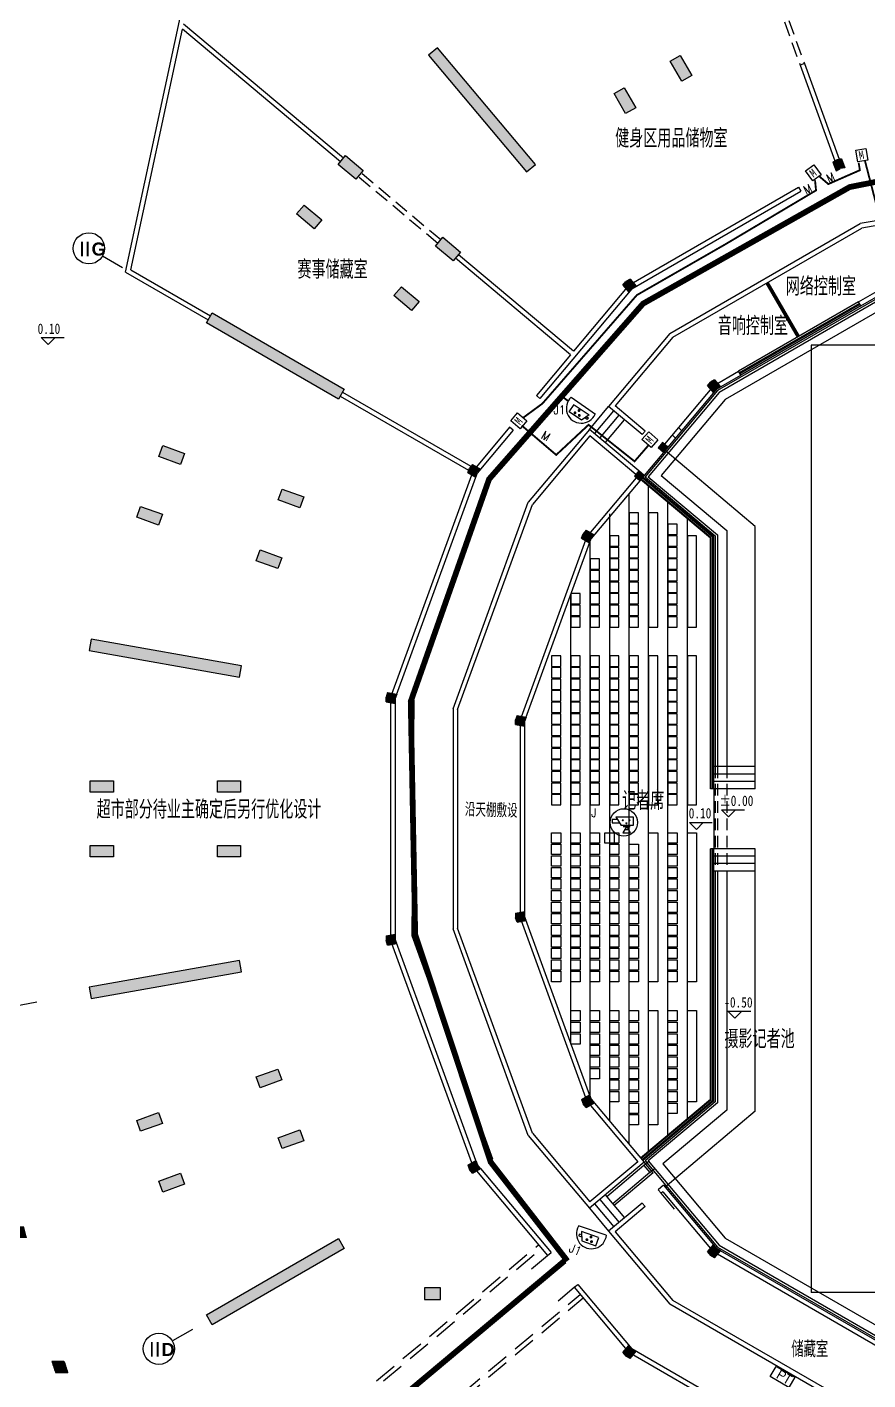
# Model space of a CAD drawing. Extents: x 23317406 to 24383751, y 42324270 to 43451021.
# Drawn here: x 23951936 to 23988326, y 43302981 to 43361539 of the extents above; entities that cross this region are included whole.
import ezdxf

# ---------------------------------------------------------------- set-up
doc = ezdxf.new("R2010")
doc.units = 0
doc.header["$MEASUREMENT"] = 0
for name, pattern in [('DASHED', [0.75, 0.5, -0.25]), ('DASHED2', [0.375, 0.25, -0.125]), ('HIDDEN', [9.525, 6.35, -3.175])]:
    doc.linetypes.add(name, pattern=pattern)
doc.layers.get('0').update_dxf_attribs({"linetype": 'CONTINUOUS'})
for name, color, linetype in [('SB', 1, 'CONTINUOUS'), ('WZ', 7, 'CONTINUOUS'), ('场地', 5, 'CONTINUOUS'), ('墙', 7, 'CONTINUOUS'), ('座位', 253, 'CONTINUOUS'), ('投影', 9, 'CONTINUOUS'), ('柱填充', 8, 'CONTINUOUS'), ('柱形', 7, 'CONTINUOUS'), ('栏杆', 146, 'CONTINUOUS'), ('楼梯', 5, 'CONTINUOUS'), ('汉字', 7, 'CONTINUOUS'), ('监控管线', 11, 'CONTINUOUS'), ('监控设备', 1, 'CONTINUOUS'), ('辅助件', 9, 'CONTINUOUS'), ('门禁管线', 6, 'CONTINUOUS'), ('门禁设备', 6, 'CONTINUOUS'), ('门窗', 7, 'CONTINUOUS')]:
    doc.layers.add(name, color=color, linetype=linetype)
doc.styles.add('HZ', font='txt.shx', dxfattribs={"bigfont": 'hztxt.shx'})
doc.styles.add('HZTXT', font='txt', dxfattribs={"width": 0.9, "bigfont": 'HZTXT'})
doc.styles.add('KSHZ', font='ROMANS.shx', dxfattribs={"height": 800, "bigfont": 'dfhz.shx'})
doc.styles.add('Q1', font='SimSun.ttf', dxfattribs={"width": 0.8, "height": 450})
doc.styles.add('T-SG-01$0$Arial', font='ARIALBD.TTF')

# ---------------------------------------------------------------- blocks, each defined once
blk = doc.blocks.new('M100')
at = {"layer": '门窗'}
blk.add_line((0, 1000), (0, 0), dxfattribs=at)
blk = doc.blocks.new('T-SEAT-LOWER$0$SEAT_500CS')
blk.add_lwpolyline([(-400, -225), (-400, 225), (0, 225), (0, -225)], close=True)
blk = doc.blocks.new('SX1')
at = {"layer": 'SB'}
for p, q in [((-2.72, 0.74), (-4.54, 0.74)), ((-4.54, 0.74), (-4.54, -0.51)), ((-3.29, 1.67), (2.96, 1.67)), ((-3.29, 1.67), (-1.38, -1.45)), ((2.96, 1.67), (2.96, -1.45)), ((-4.54, -0.51), (-1.96, -0.51)), ((2.96, -1.45), (-1.38, -1.45))]:
    blk.add_line(p, q, dxfattribs=at)
blk = doc.blocks.new('SX8')
at = {"layer": 'SB'}
for p, q in [((-0.65, -1.02), (1.8, -1.02)), ((-0.11, -2.2), (1.27, -2.2))]:
    blk.add_line(p, q, dxfattribs=at)
for points in [[(-1.02, 1.19, 0.375, 0.375, 1), (-0.64, 1.19, 0.375, 0.375, 1)], [(0.29, 0.1, 0.375, 0.375, 1), (0.67, 0.1, 0.375, 0.375, 1)], [(1.39, 1.19, 0.375, 0.375, 1), (1.76, 1.19, 0.375, 0.375, 1)]]:
    blk.add_lwpolyline(points, format="xyseb", close=True, dxfattribs=at)
blk.add_lwpolyline([(0.58, -1.01), (-0.77, -3.35), (1.94, -3.35)], close=True, dxfattribs=at)
blk.add_blockref('SX1', (-0.09, 0.7), dxfattribs=at)
blk = doc.blocks.new('QQSX')
at = {"layer": 'SB'}
blk.add_circle((-12, 12), 494, dxfattribs=at)
at = {"layer": 'SB', "xscale": 100, "yscale": 100, "zscale": 100}
blk.add_blockref('SX8', (36, -28), dxfattribs=at)
blk = doc.blocks.new('A$C7A4D2D25')
at = {"layer": 'WZ'}
blk.add_blockref('QQSX', (506, 483), dxfattribs=at)
blk = doc.blocks.new('A$C18601F07')
at = {"layer": 'WZ'}
for p, q in [((105, 481), (324, 798)), ((205, 1115), (1247, 391)), ((326, 793), (971, 361)), ((643, 127), (105, 481)), ((971, 361), (643, 127)), ((894, 149), (788, 233)), ((855, 278), (947, 207)), ((947, 207), (894, 149))]:
    blk.add_line(p, q, dxfattribs=at)
at = {"layer": 'WZ', "const_width": 63.8}
for points in [[(515, 564, -1), (562, 520, -1)], [(340, 463, -1), (387, 420, -1)], [(527, 354, -1), (574, 310, -1)]]:
    blk.add_lwpolyline(points, format="xyb", close=True, dxfattribs=at)
at = {"layer": 'WZ'}
blk.add_arc((638, 643), 650, 132.49613, 336.90425, dxfattribs=at)
blk = doc.blocks.new('A$C598A25E8')
at = {"layer": '监控设备', "color": 6}
blk.add_lwpolyline([(525, 73), (86, 0), (0, 518), (439, 591)], close=True, dxfattribs=at)
at = {"layer": '门禁设备', "style": 'Q1', "width": 0.9}
blk.add_text('M', height=360, rotation=10.65833, dxfattribs=at).set_placement((170, 101, -121))
blk = doc.blocks.new('A$C34384D0F')
at = {"layer": 'WZ'}
for p, q in [((1282, 582), (78, 983)), ((111, 632), (96, 555)), ((223, 601), (111, 632)), ((219, 743), (228, 340)), ((952, 486), (219, 743)), ((96, 555), (227, 520)), ((228, 340), (834, 122)), ((834, 122), (957, 487))]:
    blk.add_line(p, q, dxfattribs=at)
at = {"layer": 'WZ', "const_width": 63.8}
for points in [[(480, 384, 1), (417, 395, 1)], [(655, 500, 1), (592, 512, 1)], [(680, 300, 1), (616, 311, 1)]]:
    blk.add_lwpolyline(points, format="xyb", close=True, dxfattribs=at)
at = {"layer": 'WZ'}
blk.add_arc((644, 646), 650, 149.90908, 354.3172, dxfattribs=at)
blk = doc.blocks.new('A$C62181696')
at = {"layer": '监控管线'}
blk.add_lwpolyline([(0, 519), (936, 519), (936, 3), (0, 3)], close=True, dxfattribs=at)
at = {"layer": '门禁管线', "color": 6, "style": 'HZ'}
blk.add_text('PT', height=400, rotation=359.44123, dxfattribs=at).set_placement((206, 91, -121))
blk = doc.blocks.new('A$C28D63360')
at = {"layer": '监控管线'}
blk.add_blockref('A$C62181696', (0, 0), dxfattribs=at)

msp = doc.modelspace()

# ---------------------------------------------------------------- hatches: boundary and pattern name
at = {"layer": '柱填充'}
for points in [[(23969308.04326, 43360322.0068), (23973550.61695, 43355265.90436), (23973933.63917, 43355587.29817), (23969691.06548, 43360643.40061)], [(23980265.93061, 43359193.12062), (23980698.94331, 43359443.12062), (23980198.94331, 43360309.14602), (23979765.93061, 43360059.14602)], [(23977841.05791, 43357793.11972), (23978274.07062, 43358043.11972), (23977774.07062, 43358909.14512), (23977341.05791, 43358659.14512)], [(23965720.50147, 43355979.0044), (23965399.10767, 43355595.98218), (23966165.15211, 43354953.19457), (23966486.54592, 43355336.21679)], [(23964365.3468, 43352808.27013), (23964686.74061, 43353191.29235), (23963920.69617, 43353834.07996), (23963599.30236, 43353451.05774)], [(23970378.39771, 43351417.86409), (23970699.79151, 43351800.88632), (23969933.74707, 43352443.67393), (23969612.35326, 43352060.6517)], [(23968578.59124, 43349272.93827), (23968899.98505, 43349655.96049), (23968133.9406, 43350298.7481), (23967812.5468, 43349915.72588)], [(23959945.25018, 43349163.86451), (23965661.25426, 43345863.72803), (23965411.25426, 43345430.71532), (23959695.25018, 43348730.85181)], [(23957809.45777, 43343422.75304), (23957638.4477, 43342952.90673), (23958578.14032, 43342610.88659), (23958749.15039, 43343080.7329)], [(23979672.18604, 43343358.36609), (23979479.34976, 43343128.55276), (23979249.53642, 43343321.38904), (23979442.37271, 43343551.20238)], [(23978413.91253, 43342325.53127), (23978221.07625, 43342095.71793), (23978450.88958, 43341902.88165), (23978643.72586, 43342132.69498)], [(23963746.45035, 43340729.7775), (23963917.46042, 43341199.62381), (23962977.7678, 43341541.64395), (23962806.75773, 43341071.79764)], [(23957620.48392, 43339979.74725), (23957791.49399, 43340449.59356), (23956851.80137, 43340791.6137), (23956680.7913, 43340321.76739)], [(23962788.79334, 43338098.63646), (23962959.80341, 43338568.48277), (23962020.11079, 43338910.50292), (23961849.10071, 43338440.65661)], [(23954626.58796, 43334550.96014), (23961126.58796, 43333404.83476), (23961213.41204, 43333897.23864), (23954713.41204, 43335043.36401)], [(23954669.99927, 43328918), (23954669.99927, 43328418), (23955669.99927, 43328418), (23955669.99927, 43328918)], [(23961169.99927, 43328418.0018), (23961169.99927, 43328918.0018), (23960169.99927, 43328918.0018), (23960169.99927, 43328418.0018)], [(23955669.99927, 43325618), (23955669.99927, 43326118), (23954669.99927, 43326118), (23954669.99927, 43325618)], [(23961169.99927, 43325618), (23961169.99927, 43326118), (23960169.99927, 43326118), (23960169.99927, 43325618)], [(23954713.41204, 43319492.63599), (23961213.41204, 43320638.76136), (23961126.58796, 43321131.16524), (23954626.58796, 43319985.03986)], [(23962959.80249, 43315967.51887), (23962788.79242, 43316437.36518), (23961849.0998, 43316095.34504), (23962020.10987, 43315625.49873)], [(23956680.791, 43314214.23255), (23956851.80108, 43313744.38624), (23957791.4937, 43314086.40639), (23957620.48362, 43314556.2527)], [(23963917.45951, 43313336.37784), (23963746.44944, 43313806.22415), (23962806.75682, 43313464.204), (23962977.76689, 43312994.35769)], [(23958749.1501, 43311455.26705), (23958578.14003, 43311925.11336), (23957638.4474, 43311583.09322), (23957809.45748, 43311113.24691)], [(23959695.25018, 43305805.14819), (23965411.25426, 43309105.28468), (23965661.25426, 43308672.27197), (23959945.25018, 43305372.13549)]]:
    msp.add_hatch(color=256, dxfattribs=at).paths.add_polyline_path(points)
h = msp.add_hatch(color=256, dxfattribs=at)
edge = h.paths.add_edge_path()
edge.add_line((23951285.63585, 43309627.99921), (23951801.73119, 43309627.99921))
edge.add_arc((24048184.17354, 43334339.83791), 99500.00083, 194.3804976275, 194.6779283149)
edge.add_line((23951931.312, 43309127.99921), (23951414.52613, 43309127.99921))
edge.add_arc((24050199.14978, 43334859.36769), 102080.87574, 194.3101325877, 194.5999464325, ccw=False)
h = msp.add_hatch(color=256, dxfattribs=at)
h.paths.add_polyline_path([(23970103.85824, 43294592.4083), (23970802.00985, 43294643.24458), (23970765.69822, 43295141.9243), (23970067.54661, 43295091.08802)])
h.paths.add_polyline_path([(23969642.08199, 43300934.13549), (23970340.2336, 43300984.97177), (23970303.92197, 43301483.65149), (23969605.77036, 43301432.81521)])
h.paths.add_polyline_path([(23969134.14424, 43306468.76174), (23969834.14424, 43306468.76174), (23969834.14424, 43306968.76174), (23969134.14424, 43306968.76174)])
h.paths.add_polyline_path([(23976099.22716, 43300948), (23976599.22716, 43300948), (23976599.22716, 43301448), (23976099.22716, 43301448)])
h.paths.add_polyline_path([(23984120, 43294606.27281), (23984620, 43294606.27281), (23984620, 43295106.27281), (23984120, 43295106.27281)])
h.paths.add_polyline_path([(23997370, 43295109.4392), (23997120, 43295153.52095), (23997120, 43294606.27281), (23997620, 43294606.27281), (23997620, 43295153.52095)])

# ---------------------------------------------------------------- linework, layer by layer
for p, q in [((23956060.58824, 43351118), (23955199.34537, 43351626.28171)), ((23952360.96229, 43319331.69228), (23951377.81613, 43319148.62612)), ((23959091.70498, 43305168.03317), (23958225.67958, 43304668.03317))]:
    msp.add_line(p, q)
at = {"color": 2}
for centre in [(23954613.02616, 43351960.7287), (23957641.11243, 43304330.53317)]:
    msp.add_circle(centre, 675, dxfattribs=at)
at = {"layer": '场地'}
for p, q in [((23985870, 43347768), (23985870, 43306768)), ((24008870, 43347768), (23985870, 43347768)), ((23978838.23218, 43312435.97447), (23978631.40018, 43312262.42181)), ((23978888.51524, 43311956.00401), (23979095.34724, 43312129.55667)), ((24008870, 43306768), (23985870, 43306768))]:
    msp.add_line(p, q, dxfattribs=at)
at = {"layer": '墙', "ltscale": 5000}
for p, q in [((23956197.56452, 43350923.44665), (23960034.36568, 43368832.69316)), ((23956423.61801, 43351023.87472), (23958657.06105, 43361449.03887)), ((23965495.52581, 43355710.88884), (23958657.06105, 43361449.03887)), ((23965624.08333, 43355864.09773), (23958704.47131, 43361670.33835)), ((23985575.88149, 43359964.45474), (23985387.94296, 43359896.05071)), ((23985387.94296, 43359896.05071), (23986897.90045, 43355747.4766)), ((23985575.88149, 43359964.45474), (23987085.83898, 43355815.88063)), ((23986809.96193, 43355696.70527), (23986948.88047, 43355315.02972)), ((23977984.70175, 43350370.49883), (23985320.57547, 43354605.86749)), ((23978115.24248, 43350214.92645), (23985420.57547, 43354432.66241)), ((23985320.57547, 43354605.86749), (23985420.57547, 43354432.66241)), ((23992041.37416, 43353744.93802), (23987992.99841, 43353031.10014)), ((23979747.00159, 43348270.27166), (23987992.99841, 43353031.10014)), ((23991879.14225, 43353513.24683), (23988062.45768, 43352840.26236)), ((23979877.54232, 43348114.69928), (23988062.45768, 43352840.26236)), ((23975454.10617, 43347354.65245), (23970474.81585, 43351532.77076)), ((23975582.66369, 43347507.86133), (23970603.37337, 43351685.97965)), ((23956197.56452, 43350923.44665), (23959770.25018, 43348860.75562)), ((23956423.61801, 43351023.87472), (23959870.25018, 43349033.9607)), ((23978115.24248, 43350214.92645), (23974128.90359, 43345464.19275)), ((23977984.70175, 43350370.49883), (23975582.66369, 43347507.86133)), ((23987918.07621, 43349639.21223), (23988824.28079, 43350162.40969)), ((23988018.07621, 43349466.00715), (23989069.61711, 43350073.11457)), ((23988018.07621, 43349466.00715), (23987918.07621, 43349639.21223)), ((23979747.00159, 43348270.27166), (23977104.61198, 43345121.19435)), ((23979877.54232, 43348114.69928), (23977386.37839, 43345145.84572)), ((23975454.10617, 43347354.65245), (23973975.69466, 43345592.75023)), ((23981639.84216, 43346014.47211), (23982721.92379, 43346639.21223)), ((23982821.92379, 43346466.00715), (23982721.92379, 43346639.21223)), ((23981639.84216, 43346014.47211), (23979518.97715, 43343486.92361)), ((23981770.38289, 43345858.89973), (23982821.92379, 43346466.00715)), ((23965486.25426, 43345560.61913), (23971041.6513, 43342353.20915)), ((23965586.25426, 43345733.82422), (23971141.65132, 43342526.41422)), ((23974128.90359, 43345464.19275), (23973975.69466, 43345592.75023)), ((23981770.38289, 43345858.89973), (23979672.18604, 43343358.36609)), ((23978560.09642, 43343899.89789), (23977104.61198, 43345121.19435)), ((23978688.65395, 43344053.10678), (23977386.37839, 43345145.84572)), ((23972818.67697, 43344213.87023), (23971382.79901, 43342502.65752)), ((23972971.88589, 43344085.31275), (23972818.67697, 43344213.87023)), ((23972971.88589, 43344085.31275), (23971558.67574, 43342401.11504)), ((23976268.98809, 43344125.33657), (23973626.59848, 43340976.25926)), ((23976293.63946, 43343843.57016), (23973802.47553, 43340874.7166)), ((23978413.91253, 43342325.53127), (23976268.98809, 43344125.33657)), ((23978285.35501, 43342172.32238), (23976293.63946, 43343843.57016)), ((23967670, 43332504.91133), (23971182.79903, 43342156.24734)), ((23967870, 43332469.64593), (23971358.67574, 43342054.70488)), ((23978297.68069, 43342031.43917), (23976176.81568, 43339503.89067)), ((23978450.88958, 43341902.88165), (23976352.69273, 43339402.34801)), ((23970370, 43332028.82848), (23973626.59848, 43340976.25926)), ((23970570, 43331993.56308), (23973802.47553, 43340874.7166)), ((23973270, 43331517.48023), (23976176.81568, 43339503.89067)), ((23973470, 43331482.21484), (23976352.69273, 43339402.34801)), ((23967670, 43332504.91133), (23967670, 43322031.08867)), ((23967870, 43332469.64593), (23967870, 43322066.35407)), ((23970370, 43332028.82848), (23970370, 43322507.17152)), ((23970570, 43331993.56308), (23970570, 43322542.43692)), ((23973270, 43331517.48023), (23973270, 43323018.51976)), ((23973470, 43331482.21484), (23973470, 43323053.78516)), ((23973802.47553, 43313661.2834), (23970570, 43322542.43692)), ((23976176.81568, 43315032.10933), (23973270, 43323018.51976)), ((23976352.69273, 43315133.65199), (23973470, 43323053.78516)), ((23971182.79895, 43312379.75287), (23967670, 43322031.08867)), ((23971358.67525, 43312481.2951), (23967870, 43322066.35407)), ((23973626.59848, 43313559.74074), (23970370, 43322507.17152)), ((23976176.81568, 43315032.10933), (23978361.95945, 43312427.95638)), ((23976352.69273, 43315133.65199), (23978643.72586, 43312403.30502)), ((23973626.59848, 43313559.74074), (23976268.98809, 43310410.66343)), ((23973802.47553, 43313661.2834), (23976293.63946, 43310692.42984)), ((23971382.79886, 43312033.34266), (23974457.96026, 43308368.50802)), ((23971558.67525, 43312134.88494), (23974611.16915, 43308497.06554)), ((23978643.72586, 43312403.30502), (23976268.98809, 43310410.66343)), ((23978361.95945, 43312427.95638), (23976293.63946, 43310692.42984)), ((23979479.34976, 43311407.44724), (23979249.53642, 43311214.61096)), ((23979479.34976, 43311407.44724), (23981639.84124, 43308832.67232)), ((23979378.09394, 43311061.40207), (23979249.53642, 43311214.61096)), ((23979454.69839, 43311125.68083), (23979378.09394, 43311061.40207)), ((23979454.69839, 43311125.68083), (23981509.30112, 43308677.10065)), ((23978560.09642, 43310636.10211), (23977104.61198, 43309414.80565)), ((23978688.65395, 43310482.89322), (23977386.37839, 43309390.15428)), ((23978688.65395, 43310482.89322), (23978560.09642, 43310636.10211)), ((23977104.61198, 43309414.80565), (23979747.00159, 43306265.72834)), ((23977386.37839, 43309390.15428), (23979877.54232, 43306421.30072)), ((23974457.96026, 43308368.50802), (23974611.16915, 43308497.06554)), ((23988893.73914, 43304564.42756), (23981946.25902, 43308575.55727)), ((23988824.28019, 43304373.59066), (23981815.71878, 43308419.98547)), ((23975614.97796, 43306989.62802), (23975768.18685, 43307118.18554)), ((23975614.97796, 43306989.62802), (23977984.70175, 43304165.50117)), ((23975768.18685, 43307118.18554), (23978115.24248, 43304321.07355)), ((23987992.99841, 43301504.89986), (23979747.00159, 43306265.72834)), ((23988062.45768, 43301695.73764), (23979877.54232, 43306421.30072)), ((23987055.29825, 43298928.58984), (23977984.70175, 43304165.50117)), ((23987124.75752, 43299119.42762), (23978115.24248, 43304321.07355))]:
    msp.add_line(p, q, dxfattribs=at)
at = {"layer": '墙'}
for p, q in [((23980125.21897, 43344199.17229), (23980270.31746, 43344060.94917)), ((23979851.18263, 43343882.83068), (23979996.28111, 43343744.60756))]:
    msp.add_line(p, q, dxfattribs=at)
at = {"layer": '墙', "color": 6, "linetype": 'DASHED', "ltscale": 2000}
for p, q in [((23955563.76521, 43293298), (23974072.11057, 43308828.34577)), ((23955874.90997, 43293298), (23974200.66809, 43308675.13688)), ((23959270, 43292752.75984), (23975871.91588, 43306683.42133)), ((23959270, 43292491.67838), (23976000.4734, 43306530.21244))]:
    msp.add_line(p, q, dxfattribs=at)
at = {"layer": '墙', "ltscale": 5000}
for start, end in [(67.1172342395, 67.1172342395), (66.2587266313, 66.2587266313), (64.4772342395, 64.4772342395), (64.9387266313, 64.9387266313)]:
    msp.add_arc((23850578.58196, 42857442.58139), 533172.67138, start, end, dxfattribs=at)
at = {"layer": '墙'}
for centre, start, end in [((23850634.74669, 42857737.27781), 79.4743453394, 79.4743453394), ((23850639.30178, 42857736.37231), 78.1227654233, 78.1227654233), ((23850644.55659, 42857735.23786), 77.5606287088, 77.5606287088), ((23850649.0789, 42857734.18074), 76.2090487927, 76.2090487927)]:
    msp.add_arc(centre, 530172.67138, start, end, dxfattribs=at)
at = {"layer": '座位'}
for points in [[(23979230, 43335568), (23979230, 43340518), (23978830, 43340518), (23978830, 43335568)], [(23980910, 43335568), (23980910, 43339518), (23980510, 43339518), (23980510, 43335568)], [(23979230, 43327868), (23979230, 43334318), (23978830, 43334318), (23978830, 43327868)], [(23980910, 43327868), (23980910, 43334318), (23980510, 43334318), (23980510, 43327868)], [(23979230, 43326668), (23979230, 43320218), (23978830, 43320218), (23978830, 43326668)], [(23980910, 43326668), (23980910, 43320218), (23980510, 43320218), (23980510, 43326668)], [(23979230, 43318968), (23979230, 43314018), (23978830, 43314018), (23978830, 43318968)], [(23980910, 43318968), (23980910, 43315018), (23980510, 43315018), (23980510, 43318968)]]:
    msp.add_lwpolyline(points, close=True, dxfattribs=at)
at = {"layer": '投影'}
for p, q in [((23983450, 43339927.32233), (23979543.62852, 43343205.1572)), ((23981510, 43339414.30766), (23978489.45684, 43341948.84432)), ((23981650, 43339479.59073), (23978579.4471, 43342056.09054)), ((23977990, 43313182.38516), (23977990, 43341353.61484)), ((23978830, 43312872.90529), (23978830, 43341663.09467)), ((23979670, 43313577.74898), (23979670, 43340958.25098)), ((23977150, 43327268), (23977150, 43340471.8577)), ((23977150, 43314183.45818), (23977150, 43340352.54182)), ((23980510, 43314282.59267), (23980510, 43340253.40729)), ((23983450, 43328568), (23983450, 43339927.32233)), ((23976310, 43315250.94929), (23976310, 43339285.05071)), ((23981510, 43328568), (23981510, 43339414.30766)), ((23981650, 43328568), (23981650, 43339479.59073)), ((23975470, 43317558.83032), (23975470, 43336977.16968)), ((23983450, 43328568), (23981510, 43328568)), ((23983450, 43325968), (23981510, 43325968)), ((23981510, 43315121.6923), (23981510, 43325968)), ((23981650, 43315056.40923), (23981650, 43325968)), ((23983450, 43314608.67763), (23983450, 43325968)), ((23981510, 43315121.6923), (23978489.45684, 43312587.15565)), ((23981650, 43315056.40923), (23978579.4471, 43312479.90942)), ((23983450, 43314608.67763), (23979543.62852, 43311330.84276))]:
    msp.add_line(p, q, dxfattribs=at)
at = {"layer": '柱填充'}
for points in [[(23986809.96193, 43355696.70527), (23986985.83898, 43355798.24793), (23986948.88047, 43355315.02972), (23987124.75752, 43355416.57238)], [(23986985.83898, 43355798.24793), (23987185.83898, 43355833.51333), (23987124.75752, 43355416.57238), (23987324.75752, 43355451.83777)], [(23977723.62013, 43350370.49893), (23977854.16085, 43350526.07131), (23977984.70158, 43350059.35416), (23978115.24231, 43350214.92654)], [(23977854.16085, 43350526.07131), (23978030.0379, 43350627.61397), (23978115.24231, 43350214.92654), (23978291.11936, 43350316.46921)], [(23981378.76054, 43346014.47221), (23981509.30126, 43346170.04459), (23981639.84199, 43345703.32745), (23981770.38272, 43345858.89983)], [(23981509.30126, 43346170.04459), (23981685.17831, 43346271.58726), (23981770.38272, 43345858.89983), (23981946.25977, 43345960.44249)], [(23971006.92164, 43342257.7902), (23971076.38091, 43342448.62798), (23971358.67574, 43342054.70488), (23971428.13501, 43342245.54266)], [(23971076.38091, 43342448.62798), (23971206.92164, 43342604.20036), (23971428.13501, 43342245.54266), (23971558.67574, 43342401.11504)], [(23975931.479, 43339414.59569), (23976000.93827, 43339605.43347), (23976283.23309, 43339211.51037), (23976352.69236, 43339402.34814)], [(23976000.93827, 43339605.43347), (23976131.479, 43339761.00585), (23976352.69236, 43339402.34814), (23976483.23309, 43339557.92053)], [(23967469.99944, 43332540.17682), (23967539.45871, 43332731.0146), (23967869.99944, 43332469.64603), (23967939.45871, 43332660.48381)], [(23967469.99944, 43332337.0915), (23967469.99944, 43332540.17682), (23967869.99944, 43332266.56071), (23967869.99944, 43332469.64603)], [(23973069.99944, 43331552.74573), (23973139.45871, 43331743.58351), (23973469.99944, 43331482.21494), (23973539.45871, 43331673.05272)], [(23973069.99944, 43331349.66041), (23973069.99944, 43331552.74573), (23973469.99944, 43331279.12961), (23973469.99944, 43331482.21494)], [(23973069.99927, 43322983.25437), (23973069.99927, 43323186.33969), (23973469.99927, 43323053.78516), (23973469.99927, 43323256.87048)], [(23973139.45854, 43322792.41659), (23973069.99927, 43322983.25437), (23973539.45854, 43322862.94738), (23973469.99927, 43323053.78516)], [(23967469.99927, 43321995.82315), (23967469.99927, 43322198.90847), (23967869.99927, 43322066.35394), (23967869.99927, 43322269.43926)], [(23967539.45854, 43321804.98537), (23967469.99927, 43321995.82315), (23967939.45854, 43321875.51616), (23967869.99927, 43322066.35394)], [(23976000.93778, 43314930.56652), (23975931.47851, 43315121.40429), (23976352.69187, 43315133.65184), (23976283.2326, 43315324.48962)], [(23976131.47851, 43314774.99413), (23976000.93778, 43314930.56652), (23976483.2326, 43314978.07945), (23976352.69187, 43315133.65184)], [(23971076.38042, 43312087.372), (23971006.92115, 43312278.20978), (23971428.13452, 43312290.45732), (23971358.67525, 43312481.2951)], [(23971206.92115, 43311931.79962), (23971076.38042, 43312087.372), (23971558.67525, 43312134.88494), (23971428.13452, 43312290.45732)], [(23981509.30052, 43308365.95517), (23981378.75979, 43308521.52755), (23981770.38197, 43308677.09993), (23981639.84124, 43308832.67232)], [(23981685.17756, 43308264.41251), (23981509.30052, 43308365.95517), (23981946.25902, 43308575.55727), (23981770.38197, 43308677.09993)], [(23977854.16042, 43304009.92807), (23977723.6197, 43304165.50046), (23978115.24188, 43304321.07284), (23977984.70115, 43304476.64522)], [(23953007.36414, 43303797.99998), (23953532.83962, 43303797.99998), (23953170.00028, 43303298.00032), (23953696.38023, 43303298.00032)], [(23953007.36414, 43303797.99998), (23953532.83962, 43303797.99998), (23953170.00028, 43303298.00032), (23953696.38023, 43303298.00032)], [(23953007.36414, 43303797.9992), (23953532.83962, 43303797.9992), (23953170.00028, 43303297.99953), (23953696.38023, 43303297.99953)], [(23978030.03747, 43303908.38541), (23977854.16042, 43304009.92807), (23978291.11893, 43304219.53018), (23978115.24188, 43304321.07284)]]:
    msp.add_solid(points, dxfattribs=at)
at = {"layer": '柱形'}
for p, q in [((23969691.06548, 43360643.40061), (23969308.04326, 43360322.0068)), ((23973933.63917, 43355587.29817), (23969691.06548, 43360643.40061)), ((23969308.04326, 43360322.0068), (23973550.61695, 43355265.90436)), ((23979765.93061, 43360059.14602), (23980198.94331, 43360309.14602)), ((23980265.93061, 43359193.12062), (23979765.93061, 43360059.14602)), ((23980198.94331, 43360309.14602), (23980698.94331, 43359443.12062)), ((23980698.94331, 43359443.12062), (23980265.93061, 43359193.12062)), ((23977341.05791, 43358659.14512), (23977774.07062, 43358909.14512)), ((23977774.07062, 43358909.14512), (23978274.07062, 43358043.11972)), ((23977841.05791, 43357793.11972), (23977341.05791, 43358659.14512)), ((23978274.07062, 43358043.11972), (23977841.05791, 43357793.11972)), ((23965399.10767, 43355595.98218), (23965720.50147, 43355979.0044)), ((23965720.50147, 43355979.0044), (23966486.54592, 43355336.21679)), ((23966165.15211, 43354953.19457), (23965399.10767, 43355595.98218)), ((23966486.54592, 43355336.21679), (23966165.15211, 43354953.19457)), ((23973550.61695, 43355265.90436), (23973933.63917, 43355587.29817)), ((23986809.96193, 43355696.70527), (23986985.83898, 43355798.24793)), ((23986948.88047, 43355315.02972), (23987124.75752, 43355416.57238)), ((23987185.83898, 43355833.51333), (23986985.83898, 43355798.24793)), ((23987324.75752, 43355451.83777), (23987124.75752, 43355416.57238)), ((23963599.30236, 43353451.05774), (23963920.69617, 43353834.07996)), ((23963920.69617, 43353834.07996), (23964686.74061, 43353191.29235)), ((23964365.3468, 43352808.27013), (23963599.30236, 43353451.05774)), ((23964686.74061, 43353191.29235), (23964365.3468, 43352808.27013)), ((23969612.35326, 43352060.6517), (23969933.74707, 43352443.67393)), ((23969933.74707, 43352443.67393), (23970699.79151, 43351800.88632)), ((23970378.39771, 43351417.86409), (23969612.35326, 43352060.6517)), ((23970699.79151, 43351800.88632), (23970378.39771, 43351417.86409)), ((23967812.5468, 43349915.72588), (23968133.9406, 43350298.7481)), ((23968133.9406, 43350298.7481), (23968899.98505, 43349655.96049)), ((23977723.62013, 43350370.49893), (23977854.16085, 43350526.07131)), ((23978030.0379, 43350627.61397), (23977854.16085, 43350526.07131)), ((23977984.70158, 43350059.35416), (23978115.24231, 43350214.92654)), ((23978291.11936, 43350316.46921), (23978115.24231, 43350214.92654)), ((23968578.59124, 43349272.93827), (23967812.5468, 43349915.72588)), ((23968899.98505, 43349655.96049), (23968578.59124, 43349272.93827)), ((23959695.25018, 43348730.85181), (23959945.25018, 43349163.86451)), ((23959945.25018, 43349163.86451), (23965661.25426, 43345863.72803)), ((23965411.25426, 43345430.71532), (23959695.25018, 43348730.85181)), ((23981378.76054, 43346014.47221), (23981509.30126, 43346170.04459)), ((23981685.17831, 43346271.58726), (23981509.30126, 43346170.04459)), ((23981946.25977, 43345960.44249), (23981770.38272, 43345858.89983)), ((23965661.25426, 43345863.72803), (23965411.25426, 43345430.71532)), ((23981639.84199, 43345703.32745), (23981770.38272, 43345858.89983)), ((23957638.4477, 43342952.90673), (23957809.45777, 43343422.75304)), ((23957809.45777, 43343422.75304), (23958749.15039, 43343080.7329)), ((23958749.15039, 43343080.7329), (23958578.14032, 43342610.88659)), ((23958578.14032, 43342610.88659), (23957638.4477, 43342952.90673)), ((23971006.92164, 43342257.7902), (23971076.38091, 43342448.62798)), ((23971206.92164, 43342604.20036), (23971076.38091, 43342448.62798)), ((23971358.67574, 43342054.70488), (23971428.13501, 43342245.54266)), ((23971558.67574, 43342401.11504), (23971428.13501, 43342245.54266)), ((23962806.75773, 43341071.79764), (23962977.7678, 43341541.64395)), ((23962977.7678, 43341541.64395), (23963917.46042, 43341199.62381)), ((23956680.7913, 43340321.76739), (23956851.80137, 43340791.6137)), ((23956851.80137, 43340791.6137), (23957791.49399, 43340449.59356)), ((23963746.45035, 43340729.7775), (23962806.75773, 43341071.79764)), ((23963917.46042, 43341199.62381), (23963746.45035, 43340729.7775)), ((23957620.48392, 43339979.74725), (23956680.7913, 43340321.76739)), ((23957791.49399, 43340449.59356), (23957620.48392, 43339979.74725)), ((23975931.479, 43339414.59569), (23976000.93827, 43339605.43347)), ((23976131.479, 43339761.00585), (23976000.93827, 43339605.43347)), ((23976483.23309, 43339557.92053), (23976352.69236, 43339402.34814)), ((23976283.23309, 43339211.51037), (23976352.69236, 43339402.34814)), ((23961849.10071, 43338440.65661), (23962020.11079, 43338910.50292)), ((23962788.79334, 43338098.63646), (23961849.10071, 43338440.65661)), ((23962020.11079, 43338910.50292), (23962959.80341, 43338568.48277)), ((23962959.80341, 43338568.48277), (23962788.79334, 43338098.63646)), ((23954713.41204, 43335043.36401), (23954626.58796, 43334550.96014)), ((23961213.41204, 43333897.23864), (23954713.41204, 43335043.36401)), ((23954626.58796, 43334550.96014), (23961126.58796, 43333404.83476)), ((23961126.58796, 43333404.83476), (23961213.41204, 43333897.23864)), ((23967539.45871, 43332731.0146), (23967469.99944, 43332540.17682)), ((23967469.99944, 43332337.0915), (23967469.99944, 43332540.17682)), ((23967939.45871, 43332660.48381), (23967869.99944, 43332469.64603)), ((23967869.99944, 43332266.56071), (23967869.99944, 43332469.64603)), ((23973139.45871, 43331743.58351), (23973069.99944, 43331552.74573)), ((23973069.99944, 43331349.66041), (23973069.99944, 43331552.74573)), ((23973539.45871, 43331673.05272), (23973469.99944, 43331482.21494)), ((23973469.99944, 43331279.12961), (23973469.99944, 43331482.21494)), ((23954669.99927, 43328918), (23955669.99927, 43328918)), ((23954669.99927, 43328418), (23954669.99927, 43328918)), ((23955669.99927, 43328418), (23954669.99927, 43328418)), ((23955669.99927, 43328918), (23955669.99927, 43328418)), ((23960169.99927, 43328918.0018), (23961169.99927, 43328918.0018)), ((23960169.99927, 43328418.0018), (23960169.99927, 43328918.0018)), ((23961169.99927, 43328418.0018), (23960169.99927, 43328418.0018)), ((23961169.99927, 43328918.0018), (23961169.99927, 43328418.0018)), ((23954669.99927, 43326118), (23955669.99927, 43326118)), ((23954669.99927, 43325618), (23954669.99927, 43326118)), ((23955669.99927, 43326118), (23955669.99927, 43325618)), ((23960169.99927, 43326118), (23961169.99927, 43326118)), ((23960169.99927, 43325618), (23960169.99927, 43326118)), ((23961169.99927, 43326118), (23961169.99927, 43325618)), ((23955669.99927, 43325618), (23954669.99927, 43325618)), ((23961169.99927, 43325618), (23960169.99927, 43325618)), ((23973069.99927, 43323186.33969), (23973069.99927, 43322983.25437)), ((23973469.99927, 43323256.87048), (23973469.99927, 43323053.78516)), ((23973139.45854, 43322792.41659), (23973069.99927, 43322983.25437)), ((23973539.45854, 43322862.94738), (23973469.99927, 43323053.78516)), ((23967469.99927, 43322198.90847), (23967469.99927, 43321995.82315)), ((23967539.45854, 43321804.98537), (23967469.99927, 43321995.82315)), ((23967869.99927, 43322269.43926), (23967869.99927, 43322066.35394)), ((23967939.45854, 43321875.51616), (23967869.99927, 43322066.35394)), ((23961126.58796, 43321131.16524), (23954626.58796, 43319985.03986)), ((23961213.41204, 43320638.76136), (23961126.58796, 43321131.16524)), ((23954713.41204, 43319492.63599), (23961213.41204, 43320638.76136)), ((23954626.58796, 43319985.03986), (23954713.41204, 43319492.63599)), ((23961849.0998, 43316095.34504), (23962788.79242, 43316437.36518)), ((23962020.10987, 43315625.49873), (23961849.0998, 43316095.34504)), ((23962788.79242, 43316437.36518), (23962959.80249, 43315967.51887)), ((23962959.80249, 43315967.51887), (23962020.10987, 43315625.49873)), ((23975931.47851, 43315121.40429), (23976000.93778, 43314930.56652)), ((23976131.47851, 43314774.99413), (23976000.93778, 43314930.56652)), ((23976283.2326, 43315324.48962), (23976352.69187, 43315133.65184)), ((23976483.2326, 43314978.07945), (23976352.69187, 43315133.65184)), ((23956680.791, 43314214.23255), (23957620.48362, 43314556.2527)), ((23957620.48362, 43314556.2527), (23957791.4937, 43314086.40639)), ((23956851.80108, 43313744.38624), (23956680.791, 43314214.23255)), ((23957791.4937, 43314086.40639), (23956851.80108, 43313744.38624)), ((23962806.75682, 43313464.204), (23963746.44944, 43313806.22415)), ((23963746.44944, 43313806.22415), (23963917.45951, 43313336.37784)), ((23962977.76689, 43312994.35769), (23962806.75682, 43313464.204)), ((23963917.45951, 43313336.37784), (23962977.76689, 43312994.35769)), ((23971006.92115, 43312278.20978), (23971076.38042, 43312087.372)), ((23971206.92115, 43311931.79962), (23971076.38042, 43312087.372)), ((23971358.67525, 43312481.2951), (23971428.13452, 43312290.45732)), ((23971558.67525, 43312134.88494), (23971428.13452, 43312290.45732)), ((23957638.4474, 43311583.09322), (23958578.14003, 43311925.11336)), ((23957809.45748, 43311113.24691), (23957638.4474, 43311583.09322)), ((23958749.1501, 43311455.26705), (23957809.45748, 43311113.24691)), ((23958578.14003, 43311925.11336), (23958749.1501, 43311455.26705)), ((23959695.25018, 43305805.14819), (23965411.25426, 43309105.28468)), ((23965411.25426, 43309105.28468), (23965661.25426, 43308672.27197)), ((23965661.25426, 43308672.27197), (23959945.25018, 43305372.13549)), ((23981378.75979, 43308521.52755), (23981509.30052, 43308365.95517)), ((23981639.84124, 43308832.67232), (23981770.38197, 43308677.09993)), ((23981946.25902, 43308575.55727), (23981770.38197, 43308677.09993)), ((23981685.17756, 43308264.41251), (23981509.30052, 43308365.95517)), ((23969834.14424, 43306968.76174), (23969134.14424, 43306968.76174)), ((23969134.14424, 43306968.76174), (23969134.14424, 43306468.76174)), ((23969834.14424, 43306468.76174), (23969834.14424, 43306968.76174)), ((23969134.14424, 43306468.76174), (23969834.14424, 43306468.76174)), ((23969834.14424, 43306468.76174), (23969834.14424, 43306468.76174)), ((23959945.25018, 43305372.13549), (23959695.25018, 43305805.14819)), ((23977984.70115, 43304476.64522), (23978115.24188, 43304321.07284)), ((23953007.36414, 43303797.99998), (23953532.83962, 43303797.99998)), ((23953007.36414, 43303797.99998), (23953532.83962, 43303797.99998)), ((23953007.36414, 43303797.9992), (23953532.83962, 43303797.9992)), ((23977723.6197, 43304165.50046), (23977854.16042, 43304009.92807)), ((23978030.03747, 43303908.38541), (23977854.16042, 43304009.92807)), ((23978291.11893, 43304219.53018), (23978115.24188, 43304321.07284))]:
    msp.add_line(p, q, dxfattribs=at)
at = {"layer": '柱形', "ltscale": 1000}
for p, q in [((23987185.83898, 43355833.51333), (23987324.75752, 43355451.83777)), ((23977723.62013, 43350370.49893), (23977984.70158, 43350059.35416)), ((23978030.0379, 43350627.61397), (23978291.11936, 43350316.46921)), ((23981378.76054, 43346014.47221), (23981639.84199, 43345703.32745)), ((23981685.17831, 43346271.58726), (23981946.25977, 43345960.44249)), ((23971206.92164, 43342604.20036), (23971558.67574, 43342401.11504)), ((23971006.92164, 43342257.7902), (23971358.67574, 43342054.70488)), ((23976131.479, 43339761.00585), (23976483.23309, 43339557.92053)), ((23975931.479, 43339414.59569), (23976283.23309, 43339211.51037)), ((23967539.45871, 43332731.0146), (23967939.45871, 43332660.48381)), ((23967469.99944, 43332337.0915), (23967869.99944, 43332266.56071)), ((23973069.99944, 43331349.66041), (23973469.99944, 43331279.12961)), ((23973139.45871, 43331743.58351), (23973539.45871, 43331673.05272)), ((23973069.99927, 43323186.33969), (23973469.99927, 43323256.87048)), ((23973139.45854, 43322792.41659), (23973539.45854, 43322862.94738)), ((23967469.99927, 43322198.90847), (23967869.99927, 43322269.43926)), ((23967539.45854, 43321804.98537), (23967939.45854, 43321875.51616)), ((23975931.47851, 43315121.40429), (23976283.2326, 43315324.48962)), ((23976131.47851, 43314774.99413), (23976483.2326, 43314978.07945)), ((23971006.92115, 43312278.20978), (23971358.67525, 43312481.2951)), ((23971206.92115, 43311931.79962), (23971558.67525, 43312134.88494)), ((23981378.75979, 43308521.52755), (23981639.84124, 43308832.67232)), ((23981685.17756, 43308264.41251), (23981946.25902, 43308575.55727)), ((23977723.6197, 43304165.50046), (23977984.70115, 43304476.64522)), ((23978030.03747, 43303908.38541), (23978291.11893, 43304219.53018))]:
    msp.add_line(p, q, dxfattribs=at)
at = {"layer": '柱形', "ltscale": 5000}
for p, q in [((23979442.37271, 43343551.20238), (23979249.53642, 43343321.38904)), ((23979479.34976, 43343128.55276), (23979249.53642, 43343321.38904)), ((23979672.18604, 43343358.36609), (23979442.37271, 43343551.20238)), ((23979672.18604, 43343358.36609), (23979479.34976, 43343128.55276)), ((23978413.91253, 43342325.53127), (23978221.07625, 43342095.71793)), ((23978450.88958, 43341902.88165), (23978221.07625, 43342095.71793)), ((23978643.72586, 43342132.69498), (23978413.91253, 43342325.53127)), ((23978643.72586, 43342132.69498), (23978450.88958, 43341902.88165))]:
    msp.add_line(p, q, dxfattribs=at)
at = {"layer": '柱形', "linetype": 'HIDDEN', "ltscale": 300}
for p, q in [((23953170.00028, 43303298.00032), (23953696.38023, 43303298.00032)), ((23953170.00028, 43303298.00032), (23953696.38023, 43303298.00032)), ((23953170.00028, 43303297.99953), (23953696.38023, 43303297.99953))]:
    msp.add_line(p, q, dxfattribs=at)
for centre, radius, start, end in [((24048184.14004, 43334479.93814), 100000, 197.8676557937, 198.1689089277), ((24048184.14004, 43334479.93814), 100000, 197.8676557937, 198.1689089277), ((24048184.14004, 43334479.93735), 100000, 197.8676557937, 198.1689089277), ((24048184.14004, 43334479.93814), 99500, 197.9604957633, 198.2634242428), ((24048184.14004, 43334479.93814), 99500, 197.9604957633, 198.2634242428), ((24048184.14004, 43334479.93735), 99500, 197.9604957633, 198.2634242428)]:
    msp.add_arc(centre, radius, start, end, dxfattribs=at)
at = {"layer": '栏杆'}
for p, q in [((23981545, 43339430.62843), (23978511.9544, 43341975.65587)), ((23981615, 43339463.26997), (23978556.94954, 43342029.27898)), ((23981545, 43328568), (23981545, 43339430.62843)), ((23981615, 43328568), (23981615, 43339463.26997)), ((23981545, 43315105.37153), (23981545, 43325968)), ((23981615, 43315072.73), (23981615, 43325968)), ((23981545, 43315105.37153), (23978511.9544, 43312560.34409)), ((23981615, 43315072.73), (23978556.94954, 43312506.72098))]:
    msp.add_line(p, q, dxfattribs=at)
at = {"layer": '楼梯'}
for p, q in [((23976268.98809, 43344125.33657), (23977104.61198, 43345121.19435)), ((23976498.80142, 43343932.50029), (23977334.42532, 43344928.35807)), ((23976728.61476, 43343739.66401), (23977564.23865, 43344735.52178)), ((23976958.42809, 43343546.82772), (23977794.05198, 43344542.6855)), ((23983450, 43329528), (23981650, 43329528)), ((23983450, 43329208), (23981650, 43329208)), ((23983450, 43328888), (23981650, 43328888)), ((23981650, 43328568), (23981650, 43325968)), ((23983450, 43325648), (23981650, 43325648)), ((23983450, 43325328), (23981650, 43325328)), ((23983450, 43325008), (23981650, 43325008)), ((23976958.42809, 43310989.17228), (23977794.05198, 43309993.3145)), ((23976268.98809, 43310410.66343), (23977104.61198, 43309414.80565)), ((23976498.80142, 43310603.49971), (23977334.42532, 43309607.64193)), ((23976728.61476, 43310796.33599), (23977564.23865, 43309800.47822))]:
    msp.add_line(p, q, dxfattribs=at)
at = {"layer": '汉字', "color": 0}
for p, q in [((23952550.45958, 43348102.56884), (23953539.21944, 43348102.56884)), ((23952550.45958, 43348102.56884), (23952850.45958, 43347802.56884)), ((23953150.45958, 43348102.56884), (23952850.45958, 43347802.56884)), ((23981990.58874, 43327650.70141), (23982979.3486, 43327650.70141)), ((23981990.58874, 43327650.70141), (23982290.58874, 43327350.70141)), ((23982590.58874, 43327650.70141), (23982290.58874, 43327350.70141)), ((23980600.71201, 43327105.21644), (23981589.47186, 43327105.21644)), ((23980600.71201, 43327105.21644), (23980900.71201, 43326805.21644)), ((23981200.71201, 43327105.21644), (23980900.71201, 43326805.21644)), ((23982265.99013, 43318946.81827), (23983254.74999, 43318946.81827)), ((23982265.99013, 43318946.81827), (23982565.99013, 43318646.81827)), ((23982865.99013, 43318946.81827), (23982565.99013, 43318646.81827))]:
    msp.add_line(p, q, dxfattribs=at)
at = {"layer": '汉字'}
msp.add_point((23981200.82266, 43327359.85577), dxfattribs=at)
at = {"layer": '监控管线', "color": 2, "const_width": 250}
for points in [[(24002685.44275, 43355931.86111), (23997343.06288, 43356559.4826), (23987538.22536, 43354613.85569), (23978593.16823, 43349566.1691), (23971930.9036, 43341971.95042), (23968539.24905, 43332346.7492), (23968732.65903, 43322263.56502), (23972000.93915, 43312409.91181), (23975322.13586, 43308128.73699)], [(23975194.38163, 43308133.62666), (23968072.5612, 43302172.55537)]]:
    msp.add_lwpolyline(points, dxfattribs=at)
at = {"layer": '监控管线', "color": 1, "const_width": 80}
msp.add_lwpolyline([(23975373.0064, 43345335.13608), (23975061.68705, 43345568.29421)], dxfattribs=at)
at = {"layer": '监控设备', "color": 1}
for p, q in [((23987317.77147, 43354541.90329), (23997456.61443, 43356509.11436)), ((23978525.95896, 43349528.78588), (23987317.77147, 43354541.90329)), ((23968605.58682, 43322197.24536), (23968682.5734, 43332423.82441)), ((23972088.26445, 43312531.39912), (23968605.58682, 43322197.24536))]:
    msp.add_line(p, q, dxfattribs=at)
at = {"layer": '辅助件'}
for p, q in [((23979479.34976, 43343128.55276), (23978643.72586, 43342132.69498)), ((23978631.40018, 43312262.42181), (23977022.70685, 43310912.56783)), ((23978631.40018, 43312262.42181), (23978888.51524, 43311956.00401)), ((23979029.39845, 43311943.67833), (23978643.72586, 43312403.30502)), ((23978888.51524, 43311956.00401), (23977279.82191, 43310606.15003)), ((23979029.39845, 43311943.67833), (23977344.10067, 43310529.54559))]:
    msp.add_line(p, q, dxfattribs=at)
for points in [[(24013020, 43329528), (24013020, 43339512.23227), (24016061.93465, 43342064.71852), (24012923.92785, 43345804.4494), (24005646.07215, 43350006.32135), (23998524.87831, 43351261.97996), (23997370, 43351261.97996), (23996215.12169, 43351261.97996), (23989093.92785, 43350006.32135), (23981816.07215, 43345804.4494), (23978678.06535, 43342064.71852), (23981720, 43339512.23227), (23981720, 43329528)], [(24012920, 43329528), (24012920, 43339558.86304), (24015921.05145, 43342077.0442), (24012858.65749, 43345726.66321), (24005611.34251, 43349910.90246), (23998516.12944, 43351161.97996), (23997370, 43351161.97996), (23996223.87056, 43351161.97996), (23989128.65749, 43349910.90246), (23981881.34251, 43345726.66321), (23978818.94855, 43342077.0442), (23981820, 43339558.86304), (23981820, 43329528)], [(24012520, 43329528), (24012520, 43339745.3861), (24015357.51863, 43342126.34693), (24012597.57603, 43345415.51844), (24005472.42397, 43349529.2269), (23998481.13398, 43350761.97996), (23997370, 43350761.97996), (23996258.86602, 43350761.97996), (23989267.57603, 43349529.2269), (23982142.42397, 43345415.51844), (23979382.48137, 43342126.34693), (23982220, 43339745.3861), (23982220, 43329528)], [(23978678.06536, 43312471.28146), (23981816.07215, 43308731.5506), (23989093.92774, 43304529.67872), (23996215.12173, 43303274.02), (23998524.87827, 43303274.02), (24005646.07226, 43304529.67872), (24012923.92785, 43308731.5506), (24016061.93464, 43312471.28146), (24013020, 43315023.76769), (24013020, 43325008)], [(23981720, 43325008), (23981720, 43315023.76769), (23978678.06536, 43312471.28146)], [(23978818.94857, 43312458.95578), (23981881.34251, 43308809.33679), (23989128.65737, 43304625.09761), (23996223.8706, 43303374.02), (23998516.1294, 43303374.02), (24005611.34263, 43304625.09761), (24012858.65749, 43308809.33679), (24015921.05143, 43312458.95578), (24012920, 43314977.13693), (24012920, 43325008)], [(23981820, 43325008), (23981820, 43314977.13693), (23978818.94857, 43312458.95578)], [(23982220, 43325008), (23982220, 43314660.07313), (23979446.76015, 43312333.0486), (23982142.42397, 43309120.48156), (23989267.57592, 43305006.77316), (23996258.86607, 43303774.02), (23998481.13393, 43303774.02), (24005472.42408, 43305006.77316), (24012597.57603, 43309120.48156), (24015357.51861, 43312409.65304), (24012520, 43314790.61386), (24012520, 43325008)]]:
    msp.add_lwpolyline(points, dxfattribs=at)
at = {"layer": '辅助件', "linetype": 'DASHED2', "ltscale": 2000}
for points in [[(23981720, 43329528), (23981720, 43325008)], [(23981820, 43329528), (23981820, 43325008)], [(23982220, 43329528), (23982220, 43325008)]]:
    msp.add_lwpolyline(points, dxfattribs=at)
at = {"layer": '门禁管线', "color": 6, "const_width": 80}
for points in [[(23987923.33015, 43355669.64062), (23987977.95325, 43355342.36757), (23987486.34229, 43355127.9749)], [(23989929.9997, 43353670.18677), (23988797.30279, 43353433.27812), (23988196.44563, 43355751.45927)], [(23986036.32142, 43354908.58692), (23986080.26022, 43354469.81096), (23982169.59497, 43352144.30086), (23978324.49172, 43349936.38195), (23974238.06504, 43345241.48291), (23973403.20294, 43344627.19625)], [(23987486.34229, 43355127.9749), (23986612.37586, 43354742.36878), (23986230.0142, 43355069.64184)], [(23973342.04383, 43344292.61446), (23974835.22104, 43343019.0056), (23976235.07448, 43344323.67775), (23978225.9795, 43342739.43289), (23978817.02797, 43343422.83303)]]:
    msp.add_lwpolyline(points, dxfattribs=at)
at = {"layer": '门禁设备', "color": 0}
msp.add_line((23978560.09642, 43343899.89789), (23978688.65395, 43344053.10678), dxfattribs=at)
at = {"layer": '门窗', "linetype": 'HIDDEN', "ltscale": 100}
for p, q in [((23984709.93341, 43361758.86664), (23985387.94296, 43359896.05071)), ((23984897.87194, 43361827.27067), (23985575.88149, 43359964.45474)), ((23969708.77123, 43352175.55816), (23966261.57043, 43355068.10144)), ((23969837.32875, 43352328.76705), (23966390.12795, 43355221.31033))]:
    msp.add_line(p, q, dxfattribs=at)
at = {"layer": '门窗'}
for p, q in [((23985276.69873, 43348114.21223), (23983926.69873, 43350452.48082)), ((23985302.67949, 43348129.21223), (23983952.67949, 43350467.48082)), ((23985337.32051, 43348149.21223), (23983987.32051, 43350487.48082)), ((23985363.30127, 43348164.21223), (23984013.30127, 43350502.48082)), ((23987918.07621, 43349639.21223), (23982721.92379, 43346639.21223)), ((23987955.57621, 43349574.26033), (23982759.42379, 43346574.26033)), ((23987980.57621, 43349530.95906), (23982784.42379, 43346530.95906)), ((23988018.07621, 43349466.00715), (23982821.92379, 43346466.00715))]:
    msp.add_line(p, q, dxfattribs=at)

# ---------------------------------------------------------------- block references
at = {"layer": '座位', "xscale": -1}
for p in [(23977990, 43340293), (23977150, 43339293), (23977990, 43339793), (23977990, 43339293), (23979670, 43339793), (23979670, 43339293), (23977150, 43338793), (23977990, 43338793), (23979670, 43338793), (23976310, 43338293), (23977150, 43338293), (23977990, 43338293), (23979670, 43338293), (23976310, 43337793), (23977150, 43337793), (23977990, 43337793), (23979670, 43337793), (23976310, 43337293), (23977150, 43337293), (23977990, 43337293), (23979670, 43337293), (23975470, 43336793), (23976310, 43336793), (23977150, 43336793), (23977990, 43336793), (23979670, 43336793), (23975470, 43336293), (23975470, 43335793), (23976310, 43336293), (23976310, 43335793), (23977150, 43336293), (23977150, 43335793), (23977990, 43336293), (23977990, 43335793), (23979670, 43336293), (23979670, 43335793), (23974630, 43334093), (23975470, 43334093), (23976310, 43334093), (23977150, 43334093), (23977990, 43334093), (23979670, 43334093), (23974630, 43333593), (23975470, 43333593), (23976310, 43333593), (23977150, 43333593), (23977990, 43333593), (23979670, 43333593), (23974630, 43333093), (23975470, 43333093), (23976310, 43333093), (23977150, 43333093), (23977990, 43333093), (23979670, 43333093), (23974630, 43332593), (23975470, 43332593), (23976310, 43332593), (23977150, 43332593), (23977990, 43332593), (23979670, 43332593), (23974630, 43332093), (23975470, 43332093), (23976310, 43332093), (23977150, 43332093), (23977990, 43332093), (23979670, 43332093), (23974630, 43331593), (23974630, 43331093), (23975470, 43331593), (23975470, 43331093), (23976310, 43331593), (23976310, 43331093), (23977150, 43331593), (23977150, 43331093), (23977990, 43331593), (23977990, 43331093), (23979670, 43331593), (23979670, 43331093), (23974630, 43330593), (23975470, 43330593), (23976310, 43330593), (23977150, 43330593), (23977990, 43330593), (23979670, 43330593), (23974630, 43330093), (23975470, 43330093), (23976310, 43330093), (23977150, 43330093), (23977990, 43330093), (23979670, 43330093), (23974630, 43329593), (23975470, 43329593), (23976310, 43329593), (23977150, 43329593), (23977990, 43329593), (23979670, 43329593), (23974630, 43329093), (23975470, 43329093), (23976310, 43329093), (23977150, 43329093), (23977990, 43329093), (23979670, 43329093), (23974630, 43328593), (23975470, 43328593), (23976310, 43328593), (23977150, 43328593), (23977990, 43328593), (23979670, 43328593), (23974630, 43328093), (23975470, 43328093), (23976310, 43328093), (23977150, 43328093), (23977990, 43328093), (23979670, 43328093)]:
    msp.add_blockref('T-SEAT-LOWER$0$SEAT_500CS', p, dxfattribs=at)
at = {"layer": '座位', "rotation": 180}
for p in [(23974630, 43326443), (23975470, 43326443), (23976310, 43326443), (23976937.71646, 43326443), (23977150, 43326443), (23979670, 43326443), (23974630, 43325943), (23975470, 43325943), (23976310, 43325943), (23977150, 43325943), (23977990, 43325943), (23979670, 43325943), (23974630, 43325443), (23975470, 43325443), (23976310, 43325443), (23977150, 43325443), (23977990, 43325443), (23979670, 43325443), (23974630, 43324943), (23975470, 43324943), (23976310, 43324943), (23977150, 43324943), (23977990, 43324943), (23979670, 43324943), (23974630, 43324443), (23975470, 43324443), (23976310, 43324443), (23977150, 43324443), (23977990, 43324443), (23979670, 43324443), (23974630, 43323943), (23975470, 43323943), (23976310, 43323943), (23977150, 43323943), (23977990, 43323943), (23979670, 43323943), (23974630, 43323443), (23974630, 43322943), (23975470, 43323443), (23975470, 43322943), (23976310, 43323443), (23976310, 43322943), (23977150, 43323443), (23977150, 43322943), (23977990, 43323443), (23977990, 43322943), (23979670, 43323443), (23979670, 43322943), (23974630, 43322443), (23975470, 43322443), (23976310, 43322443), (23977150, 43322443), (23977990, 43322443), (23979670, 43322443), (23974630, 43321943), (23975470, 43321943), (23976310, 43321943), (23977150, 43321943), (23977990, 43321943), (23979670, 43321943), (23974630, 43321443), (23975470, 43321443), (23976310, 43321443), (23977150, 43321443), (23977990, 43321443), (23979670, 43321443), (23974630, 43320943), (23975470, 43320943), (23976310, 43320943), (23977150, 43320943), (23977990, 43320943), (23979670, 43320943), (23974630, 43320443), (23975470, 43320443), (23976310, 43320443), (23977150, 43320443), (23977990, 43320443), (23979670, 43320443), (23975470, 43318743), (23975470, 43318243), (23976310, 43318743), (23976310, 43318243), (23977150, 43318743), (23977150, 43318243), (23977990, 43318743), (23977990, 43318243), (23979670, 43318743), (23979670, 43318243), (23975470, 43317743), (23976310, 43317743), (23977150, 43317743), (23977990, 43317743), (23979670, 43317743), (23976310, 43317243), (23977150, 43317243), (23977990, 43317243), (23979670, 43317243), (23976310, 43316743), (23977150, 43316743), (23977990, 43316743), (23979670, 43316743), (23976310, 43316243), (23977150, 43316243), (23977990, 43316243), (23979670, 43316243), (23977150, 43315743), (23977990, 43315743), (23979670, 43315743), (23977150, 43315243), (23977990, 43315243), (23977990, 43314743), (23979670, 43315243), (23979670, 43314743), (23977990, 43314243)]:
    msp.add_blockref('T-SEAT-LOWER$0$SEAT_500CS', p, dxfattribs=at)
at = {"layer": '监控管线', "rotation": 329.5521621419207}
msp.add_blockref('A$C28D63360', (23984096.42127, 43303122.14532), dxfattribs=at)
at = {"layer": '监控设备'}
for name, p in [('A$C18601F07', (23975284.6179, 43344398.45819)), ('A$C34384D0F', (23975716.8537, 43308662.03576))]:
    msp.add_blockref(name, p, dxfattribs=at)
at = {"layer": '监控设备', "xscale": 1.2, "yscale": 1.2, "zscale": 1.2}
msp.add_blockref('A$C7A4D2D25', (23977167.07274, 43326518.96808), dxfattribs=at)
at = {"layer": '门禁设备', "color": 6}
msp.add_blockref('A$C598A25E8', (23987796.42206, 43355698.29876), dxfattribs=at)
for p, rotation in [((23985858.35363, 43354845.78146), 26.53301396508257), ((23973206.24726, 43344099.84364), 39.9843151971783), ((23978872.26763, 43343286.90995), 39.24959266434642)]:
    msp.add_blockref('A$C598A25E8', p, dxfattribs=dict(at, rotation=rotation))
at = {"layer": '门窗', "yscale": 0.9, "zscale": 0.9}
for p, xscale, rotation in [((23979378.09394, 43311061.40207), 0.9, 220.0000000007975), ((23974457.96026, 43308368.50802), -0.9, 129.9999999994947), ((23975614.97796, 43306989.62802), 0.9, 130.0000000003622)]:
    msp.add_blockref('M100', p, dxfattribs=dict(at, xscale=xscale, rotation=rotation))

# ---------------------------------------------------------------- texts
at = {"color": 3, "style": 'T-SG-01$0$Arial'}
for s, height, p in [('Ⅱ', 637.5, (23954000.48107, 43351618.15958)), ('G', 562.5, (23954727.16876, 43351649.65945)), ('Ⅱ', 637.5, (23957028.56734, 43303987.96405)), ('D', 562.5, (23957755.25503, 43304019.46392))]:
    msp.add_text(s, height=height, dxfattribs=at).set_placement(p)
at = {"layer": '汉字', "style": 'KSHZ', "width": 0.8}
for s, height, p in [('健身区用品储物室', 800, (23977386.44273, 43356324.18146)), ('赛事储藏室', 800, (23963637.22916, 43350643.79139)), ('网络控制室', 800, (23984768.71218, 43349910.97784)), ('音响控制室', 800, (23981826.82017, 43348204.31591)), ('记者席', 800, (23977688.39497, 43327654.3053, -1)), ('超市部分待业主确定后另行优化设计', 800, (23954945.75802, 43327272.79168)), ('摄影记者池', 800, (23982114.46522, 43317336.0555)), ('储藏室', 700, (23985009.64899, 43303964.35917))]:
    msp.add_text(s, height=height, dxfattribs=at).set_placement(p)
at = {"layer": '汉字', "color": 0, "style": 'Q1', "width": 0.8}
for s, p in [('0.10', (23952391.89434, 43348257.27224)), ('%%p0.00', (23981898.69904, 43327825.17166)), ('0.10', (23980569.64516, 43327285.39262)), ('-0.50', (23982107.42489, 43319101.52167))]:
    msp.add_text(s, height=450, dxfattribs=at).set_placement(p)
at = {"layer": '监控管线', "style": 'KSHZ', "width": 0.8}
msp.add_text('沿天棚敷设', height=600, rotation=358.5421470728, dxfattribs=at).set_placement((23970876.09446, 43327375.75307))
at = {"layer": '监控管线', "char_height": 375, "attachment_point": 1, "style": 'HZTXT'}
for s, insert, rotation in [('{\\C2;J1}', (23974712.287, 43345156.08177), 359.9385739376), ('{\\C2;J}', (23976351.69271, 43327724.35673), 358.528788387), ('{\\C2;J1}', (23975496.28786, 43308892.52603), 338)]:
    msp.add_mtext(s, dxfattribs=dict(at, insert=insert, rotation=rotation))
at = {"layer": '门禁管线', "color": 6, "style": 'HZTXT', "width": 0.9}
for rotation, p in [(26.4417066749, (23985648.99042, 43354285.50747, -120.6)), (24.915139518, (23986627.70133, 43354795.2497, -120.6)), (330.1715761057, (23974157.65635, 43343761.50005, -120.6))]:
    msp.add_text('M', height=360, rotation=rotation, dxfattribs=at).set_placement(p)

doc.saveas('drawing.dxf')
